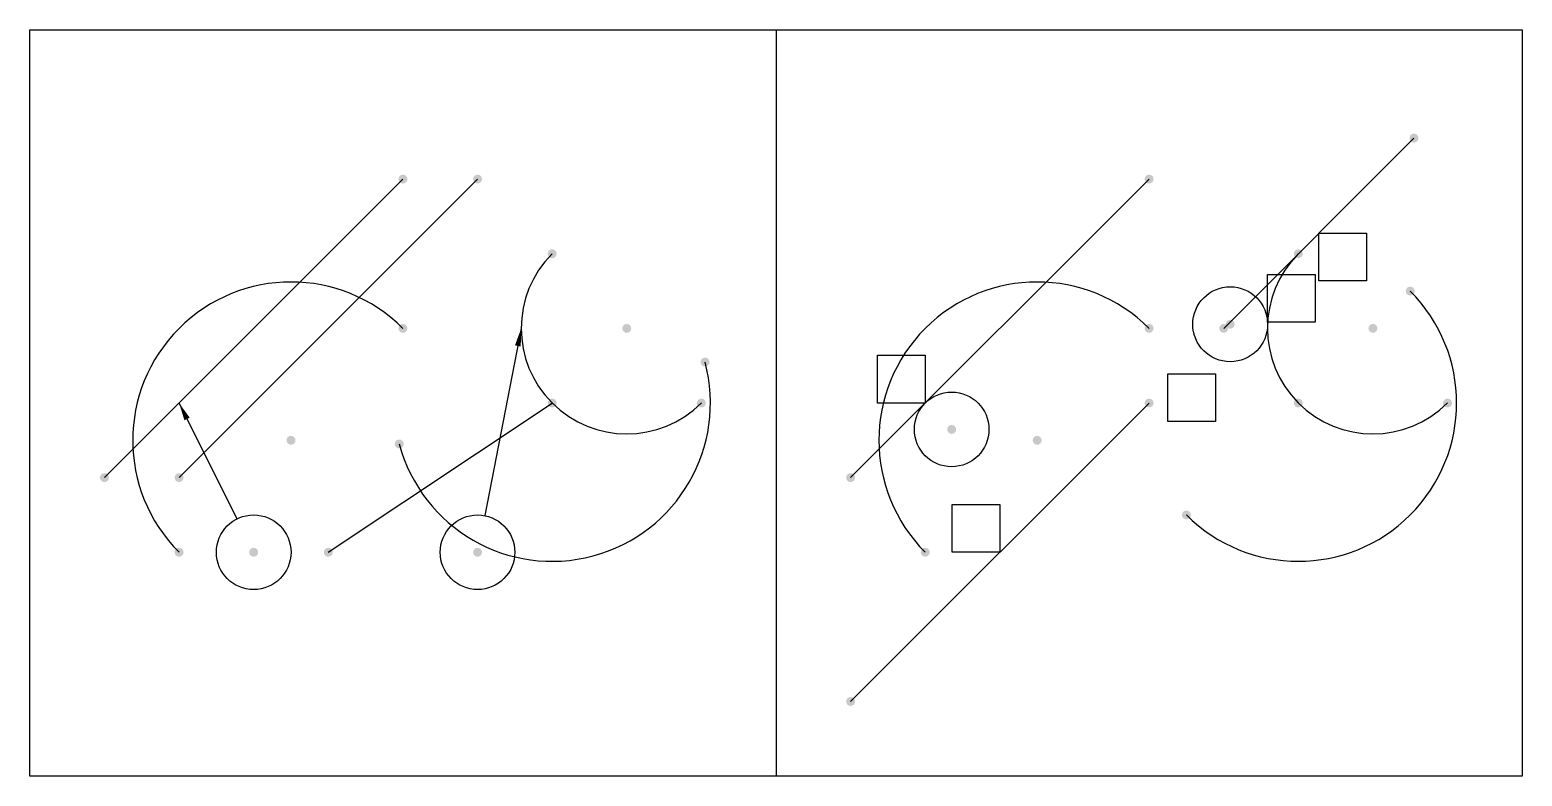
# Model space of a CAD drawing. Extents: x 0 to 2000, y -1000 to 0.
import ezdxf

# ---------------------------------------------------------------- set-up
doc = ezdxf.new("R2010")
doc.units = 0
doc.layers.add('1', color=7, linetype='Continuous', lineweight=25, plot=False)
for name, color, linetype, lineweight in [('1 ... arrows', 5, 'Continuous', 25), ('1 ... points-hatch', 1, 'Continuous', 25), ('2 ... points-hatch', 1, 'Continuous', 25), ('3 ... points-hatch', 1, 'Continuous', 25)]:
    doc.layers.add(name, color=color, linetype=linetype, lineweight=lineweight)
for name, color, linetype, lineweight, true_color in [('1 ... icons', 18, 'Continuous', 25, 0x000000), ('1 ... visible', 18, 'Continuous', 25, 0x000000), ('2 ... icons', 18, 'Continuous', 25, 0x000000), ('2 ... visible', 18, 'Continuous', 25, 0x000000), ('3 ... icons', 18, 'Continuous', 25, 0x000000), ('3 ... visible', 18, 'Continuous', 25, 0x000000)]:
    doc.layers.add(name, color=color, linetype=linetype, lineweight=lineweight, true_color=true_color)
doc.dimstyles.new('QCADDimStyle', dxfattribs={"dimtxt": 2.5, "dimasz": 2.5, "dimexe": 1.25, "dimexo": 0.625, "dimtad": 1, "dimtoh": 1, "dimdec": 4, "dimdsep": 46, "dimtxsty": 'Standard', "dimcen": 0.09, "dimadec": 0, "dimazin": 2, "dimtfac": 1, "dimtdec": 4, "dimtofl": 0, "dimtmove": 2, "dimatfit": 3, "dimfxl": 1, "dimtolj": 1, "dimtzin": 0, "dimarcsym": 0})
picture_1 = doc.add_image_def('image1.png', size_in_pixel=(64, 64))

msp = doc.modelspace()

# ---------------------------------------------------------------- hatches: boundary and pattern name
at = {"layer": '1 ... points-hatch', "transparency": 33554687}
h = msp.add_hatch(color=256, dxfattribs=at)
edge = h.paths.add_edge_path(flags=0)
edge.add_arc((500, -200), 6, 0, 360)
edge = h.paths.add_edge_path(flags=0)
edge.add_arc((1500, -200), 6, 0, 360)
edge = h.paths.add_edge_path(flags=0)
edge.add_arc((900, -500), 6, 0, 360)
edge = h.paths.add_edge_path(flags=0)
edge.add_arc((1900, -500), 6, 0, 360)
edge = h.paths.add_edge_path(flags=0)
edge.add_arc((700, -300), 6, 0, 360)
edge = h.paths.add_edge_path(flags=0)
edge.add_arc((1700, -300), 6, 0, 360)
edge = h.paths.add_edge_path(flags=0)
edge.add_arc((800, -400), 6, 0, 360)
edge = h.paths.add_edge_path(flags=0)
edge.add_arc((1800, -400), 6, 0, 360)
edge = h.paths.add_edge_path(flags=0)
edge.add_arc((100, -600), 6, 0, 360)
edge = h.paths.add_edge_path(flags=0)
edge.add_arc((1100, -600), 6, 0, 360)
edge = h.paths.add_edge_path(flags=0)
edge.add_arc((300, -700), 6, 0, 360)
edge = h.paths.add_edge_path(flags=0)
edge.add_arc((1235.4, -535.4), 6, 0, 360)
edge = h.paths.add_edge_path(flags=0)
edge.add_arc((600, -700), 6, 0, 360)
edge = h.paths.add_edge_path(flags=0)
edge.add_arc((1608.7, -394.5), 6, 0, 360)
at = {"layer": '2 ... points-hatch', "transparency": 33554687}
h = msp.add_hatch(color=256, dxfattribs=at)
edge = h.paths.add_edge_path(flags=0)
edge.add_arc((600, -200), 6, 0, 360)
edge = h.paths.add_edge_path(flags=0)
edge.add_arc((400, -700), 6, 0, 360)
edge = h.paths.add_edge_path(flags=0)
edge.add_arc((1855, -145), 6, 0, 360)
edge = h.paths.add_edge_path(flags=0)
edge.add_arc((700, -500), 6, 0, 360)
edge = h.paths.add_edge_path(flags=0)
edge.add_arc((1100, -900), 6, 0, 360)
edge = h.paths.add_edge_path(flags=0)
edge.add_arc((1500, -500), 6, 0, 360)
edge = h.paths.add_edge_path(flags=0)
edge.add_arc((1600, -400), 6, 0, 360)
edge = h.paths.add_edge_path(flags=0)
edge.add_arc((200, -600), 6, 0, 360)
h = msp.add_hatch(color=256, dxfattribs=at)
edge = h.paths.add_edge_path(flags=0)
edge.add_arc((700, -500), 6, 0, 360)
edge = h.paths.add_edge_path(flags=0)
edge.add_arc((200, -600), 6, 0, 360)
edge = h.paths.add_edge_path(flags=0)
edge.add_arc((1100, -900), 6, 0, 360)
edge = h.paths.add_edge_path(flags=0)
edge.add_arc((600, -200), 6, 0, 360)
edge = h.paths.add_edge_path(flags=0)
edge.add_arc((1500, -500), 6, 0, 360)
edge = h.paths.add_edge_path(flags=0)
edge.add_arc((400, -700), 6, 0, 360)
edge = h.paths.add_edge_path(flags=0)
edge.add_arc((1600, -400), 6, 0, 360)
edge = h.paths.add_edge_path(flags=0)
edge.add_arc((1855, -145), 6, 0, 360)
at = {"layer": '3 ... points-hatch', "transparency": 33554687}
h = msp.add_hatch(color=256, dxfattribs=at)
edge = h.paths.add_edge_path(flags=0)
edge.add_arc((200, -700), 6, 0, 360)
edge = h.paths.add_edge_path(flags=0)
edge.add_arc((1550, -650), 6, 0, 360)
edge = h.paths.add_edge_path(flags=0)
edge.add_arc((1700, -500), 6, 0, 360)
edge = h.paths.add_edge_path(flags=0)
edge.add_arc((1850, -350), 6, 0, 360)
edge = h.paths.add_edge_path(flags=0)
edge.add_arc((904.9, -445.1), 6, 0, 360)
edge = h.paths.add_edge_path(flags=0)
edge.add_arc((1200, -700), 6, 0, 360)
edge = h.paths.add_edge_path(flags=0)
edge.add_arc((1350, -550), 6, 0, 360)
edge = h.paths.add_edge_path(flags=0)
edge.add_arc((1500, -400), 6, 0, 360)
edge = h.paths.add_edge_path(flags=0)
edge.add_arc((350, -550), 6, 0, 360)
edge = h.paths.add_edge_path(flags=0)
edge.add_arc((500, -400), 6, 0, 360)
edge = h.paths.add_edge_path(flags=0)
edge.add_arc((495.1, -554.9), 6, 0, 360)
edge = h.paths.add_edge_path(flags=0)
edge.add_arc((700, -500), 6, 0, 360)

# ---------------------------------------------------------------- linework, layer by layer
at = {"layer": '1'}
for p, q in [((0, 0), (2000, 0)), ((0, -1000), (0, 0)), ((1000, 0), (1000, -1000)), ((2000, 0), (2000, -1000)), ((2000, -1000), (0, -1000))]:
    msp.add_line(p, q, dxfattribs=at)
at = {"layer": '1 ... visible'}
for p, q in [((100, -600), (500, -200)), ((1100, -600), (1500, -200))]:
    msp.add_line(p, q, dxfattribs=at)
for centre, radius in [((1608.7, -394.5), 50.2), ((1235.4, -535.4), 50), ((300, -700), 50), ((600, -700), 50)]:
    msp.add_circle(centre, radius, dxfattribs=at)
for centre in [(800, -400), (1800, -400)]:
    msp.add_arc(centre, 141.4, 135, 315, dxfattribs=at)
at = {"layer": '2 ... visible'}
for p, q in [((1600, -400), (1855, -145)), ((200, -600), (600, -200)), ((400, -700), (700, -500)), ((1100, -900), (1500, -500))]:
    msp.add_line(p, q, dxfattribs=at)
at = {"layer": '3 ... visible'}
for centre, start, end in [((350, -550), 45, 225), ((1350, -550), 45, 225), ((1700, -500), 225, 45), ((700, -500), 195, 15)]:
    msp.add_arc(centre, 212.1, start, end, dxfattribs=at)

# ---------------------------------------------------------------- pictures from other files: only their frames are drawn
at = {"layer": '1 ... icons'}
image = msp.add_image(picture_1, insert=(1658.8, -391.9), size_in_units=(64, 64), dxfattribs=at)
image.dxf.flags = 7
image = msp.add_image(picture_1, insert=(1136, -500), size_in_units=(64, 64), dxfattribs=at)
image.dxf.flags = 7
at = {"layer": '2 ... icons'}
image = msp.add_image(picture_1, insert=(1727.5, -336.5), size_in_units=(64, 64), dxfattribs=at)
image.dxf.flags = 7
image = msp.add_image(picture_1, insert=(1236, -700), size_in_units=(64, 64), dxfattribs=at)
image.dxf.flags = 7
at = {"layer": '3 ... icons'}
image = msp.add_image(picture_1, insert=(1525, -525), size_in_units=(64, 64), dxfattribs=at)
image.dxf.flags = 7

# ---------------------------------------------------------------- leaders
at = {"layer": '1 ... arrows'}
for points in [[(658.6, -400), (609.6, -650.9)], [(200, -500), (277.6, -655.3)]]:
    msp.add_leader(points, dimstyle='QCADDimStyle', override={"dimtxt": 0.18, "dimasz": 24, "dimexe": 0.18, "dimexo": 0.0625, "dimgap": 0.09, "dimtad": 0, "dimtih": 1, "dimzin": 0, "dimazin": 0, "dimtmove": 0}, dxfattribs=at)

doc.saveas('drawing.dxf')
